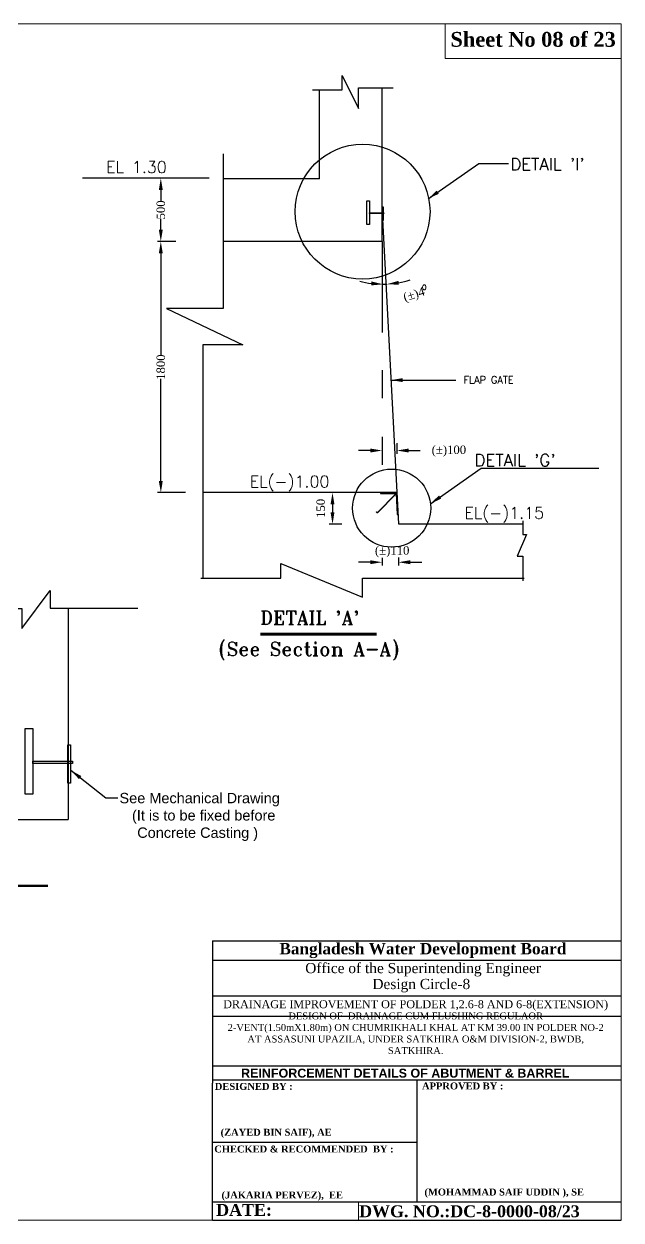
# Model space of a CAD drawing. Extents: x -545075 to 1728153, y -708141 to -305611.
# Drawn here: x 260218 to 277972, y -636426 to -600860 of the extents above; entities that cross this region are included whole.
import ezdxf

# ---------------------------------------------------------------- set-up
doc = ezdxf.new("R2010")
doc.units = 0
doc.header["$MEASUREMENT"] = 0
doc.layers.get('0').update_dxf_attribs({"linetype": 'CONTINUOUS'})
doc.layers.get('DEFPOINTS').update_dxf_attribs({"linetype": 'CONTINUOUS'})
doc.layers.add('Left Bank Profile', color=7, linetype='CONTINUOUS', lineweight=25)
doc.layers.add('LINE', color=7, linetype='CONTINUOUS')
doc.layers.add('TEXT', color=7, linetype='CONTINUOUS')
doc.styles.add('Arial-200', font='arial.ttf')
doc.styles.add('BIG', font='ROMANT.SHX')
doc.styles.get("Standard").update_dxf_attribs({"font": 'times.ttf', "height": 250})
doc.dimstyles.new('3', dxfattribs={"dimtxt": 225, "dimasz": 350, "dimexe": 100, "dimexo": 25, "dimgap": 9, "dimtad": 0, "dimdec": 0, "dimzin": 0, "dimdsep": 46, "dimtxsty": 'Standard', "dimcen": 0, "dimclrt": 256, "dimadec": 0, "dimazin": 0, "dimtfac": 1, "dimtdec": 0, "dimtofl": 0, "dimtmove": 2, "dimatfit": 3, "dimfxl": 1, "dimtolj": 1, "dimtzin": 0, "dimarcsym": 0})

# ---------------------------------------------------------------- blocks, each defined once
blk = doc.blocks.new('*D228')
at = {"layer": 'DEFPOINTS', "color": 0, "lineweight": -2}
for p in [(264755, -607332), (264288, -614797), (265043, -614797)]:
    blk.add_point(p, dxfattribs=at)
at = {"layer": 'LINE', "color": 0, "lineweight": -2}
for p, q in [((264730, -607332), (264188, -607332)), ((264288, -607682), (264288, -610715)), ((264288, -614447), (264288, -611415)), ((265018, -614797), (264188, -614797))]:
    blk.add_line(p, q, dxfattribs=at)
for points in [[(264229, -607682), (264346, -607682), (264288, -607332)], [(264229, -614447), (264346, -614447), (264288, -614797)]]:
    blk.add_solid(points, dxfattribs=at)
at = {"layer": 'LINE', "insert": (264288, -611065), "char_height": 250, "attachment_point": 5, "rotation": 90}
blk.add_mtext('\\A1;1800', dxfattribs=at)
blk = doc.blocks.new('*D229')
at = {"layer": 'DEFPOINTS', "color": 0, "lineweight": -2}
for p in [(270498, -614797), (269393, -615731), (269691, -615731)]:
    blk.add_point(p, dxfattribs=at)
at = {"layer": 'LINE', "color": 0, "lineweight": -2}
for p, q in [((270473, -614797), (269293, -614797)), ((269393, -615147), (269393, -615381)), ((269666, -615731), (269293, -615731))]:
    blk.add_line(p, q, dxfattribs=at)
for points in [[(269334, -615147), (269451, -615147), (269393, -614797)], [(269334, -615381), (269451, -615381), (269393, -615731)]]:
    blk.add_solid(points, dxfattribs=at)
at = {"layer": 'LINE', "insert": (269043, -615264), "char_height": 250, "attachment_point": 5, "rotation": 90}
blk.add_mtext('\\A1;150', dxfattribs=at)
blk = doc.blocks.new('*D230')
at = {"layer": 'DEFPOINTS', "color": 0, "lineweight": -2}
for p in [(270867, -616708), (271353, -616699), (271353, -616866)]:
    blk.add_point(p, dxfattribs=at)
at = {"layer": 'LINE', "color": 0, "lineweight": -2}
for p, q in [((270517, -616866), (270167, -616866)), ((270867, -616733), (270867, -616966)), ((271353, -616724), (271353, -616966)), ((271703, -616866), (272053, -616866))]:
    blk.add_line(p, q, dxfattribs=at)
for points in [[(270517, -616807), (270517, -616924), (270867, -616866)], [(271703, -616807), (271703, -616924), (271353, -616866)]]:
    blk.add_solid(points, dxfattribs=at)
at = {"layer": 'LINE', "insert": (271166, -616555), "char_height": 250, "attachment_point": 5}
blk.add_mtext('\\A1;{\\fTimes New Roman|b0|i0|c0|p18;(%%P)110}', dxfattribs=at)
blk = doc.blocks.new('*D231')
at = {"layer": 'DEFPOINTS', "color": 0, "lineweight": -2}
for p in [(270895, -606047), (270895, -607332), (270934, -608600), (270895, -614797), (271336, -615731)]:
    blk.add_point(p, dxfattribs=at)
at = {"layer": 'LINE', "color": 0, "lineweight": -2}
for start, end in [(254.2821, 262.1411), (280.4612, 288.3202), (270, 272.6023)]:
    blk.add_arc((270895, -606047), 2554, start, end, dxfattribs=at)
for points in [[(270550, -608518), (270542, -608635), (270895, -608601)], [(271366, -608616), (271353, -608500), (271011, -608598)]]:
    blk.add_solid(points, dxfattribs=at)
at = {"layer": 'LINE', "insert": (271826, -608937), "char_height": 250, "attachment_point": 5, "rotation": 17.8496}
blk.add_mtext('\\A1;(%%P)4', dxfattribs=at)
blk = doc.blocks.new('*D232')
at = {"layer": 'DEFPOINTS', "color": 0, "lineweight": -2}
for p in [(270867, -613426), (271303, -613298), (271303, -613544)]:
    blk.add_point(p, dxfattribs=at)
at = {"layer": 'LINE', "color": 0, "lineweight": -2}
for p, q in [((270867, -613451), (270867, -613644)), ((271303, -613323), (271303, -613644)), ((270517, -613544), (270167, -613544)), ((271653, -613544), (272003, -613544))]:
    blk.add_line(p, q, dxfattribs=at)
for points in [[(270517, -613486), (270517, -613603), (270867, -613544)], [(271653, -613486), (271653, -613603), (271303, -613544)]]:
    blk.add_solid(points, dxfattribs=at)
at = {"layer": 'LINE', "insert": (272853, -613563), "char_height": 250, "attachment_point": 5}
blk.add_mtext('\\A1;{\\fTimes New Roman|b0|i0|c0|p18;(%%P)100}', dxfattribs=at)
blk = doc.blocks.new('*D233')
at = {"layer": 'DEFPOINTS', "color": 0, "lineweight": -2}
for p in [(265373, -605447), (264288, -607332), (264755, -607332)]:
    blk.add_point(p, dxfattribs=at)
at = {"layer": 'LINE', "color": 0, "lineweight": -2}
for p, q in [((265348, -605447), (264188, -605447)), ((264288, -605797), (264288, -606119)), ((264288, -606982), (264288, -606660)), ((264730, -607332), (264188, -607332))]:
    blk.add_line(p, q, dxfattribs=at)
for points in [[(264229, -605797), (264346, -605797), (264288, -605447)], [(264229, -606982), (264346, -606982), (264288, -607332)]]:
    blk.add_solid(points, dxfattribs=at)
at = {"layer": 'LINE', "insert": (264288, -606390), "char_height": 250, "attachment_point": 5, "rotation": 90}
blk.add_mtext('\\A1;500', dxfattribs=at)

msp = doc.modelspace()

# ---------------------------------------------------------------- linework, layer by layer
for p in [(261529.278, -618227.347), (255213.511, -624520.335)]:
    msp.add_line(p, (261529.278, -624520.335))
at = {"color": 7, "linetype": 'ByBlock', "lineweight": 20}
msp.add_lwpolyline([(227676.672, -636426), (227676.672, -600860.018), (277972, -600860.018), (277972, -636426), (227676.672, -636426)], close=True, dxfattribs=at)
at = {"layer": 'Left Bank Profile'}
msp.add_lwpolyline([(265828.623, -636426), (277972, -636426)], dxfattribs=at)
msp.add_lwpolyline([(265828.623, -636426), (277972, -636426)], dxfattribs=at)
at = {"layer": 'LINE'}
for p, q in [((269679.76, -602817.112), (269679.76, -602389.486)), ((269679.76, -602389.486), (270163.666, -603371.945)), ((268796.68, -602817.112), (269679.76, -602817.112)), ((269001.201, -605466.22), (269001.201, -602817.112)), ((270163.666, -603371.945), (270163.666, -602760.901)), ((270163.666, -602760.901), (271193.764, -602760.901)), ((270867.441, -607332.46), (270867.441, -602760.901)), ((266138.795, -604719.196), (266138.795, -609318.342)), ((265723.533, -605447.102), (261960.266, -605447.102)), ((269001.201, -605466.22), (266138.795, -605466.22)), ((270867.441, -606474.288), (271352.417, -615728.189)), ((270867.441, -607332.46), (266138.795, -607332.46)), ((270867.441, -607332.46), (270867.441, -609855.139)), ((270867.441, -607332.46), (270867.441, -610036.122)), ((266138.795, -609318.342), (264457.209, -609318.342)), ((264457.209, -609318.342), (266731.334, -610405.786)), ((266731.334, -610405.786), (265533.732, -610405.786)), ((265533.732, -610405.786), (265533.732, -617334.857)), ((270867.441, -611151.335), (270867.441, -611988.332)), ((270867.441, -613135.592), (270867.441, -613972.59)), ((270867.441, -614797.42), (265533.732, -614797.42)), ((271303.637, -614797.42), (265533.732, -614797.42)), ((271281.673, -614819.623), (270732.638, -615386.005)), ((271282.258, -614830.778), (270733.223, -615397.159)), ((270817.994, -614797.42), (270817.994, -614819.623)), ((270817.994, -614819.623), (271281.673, -614819.623)), ((270867.441, -614797.42), (271303.637, -614797.42)), ((271281.673, -614819.623), (271314.662, -615449.082)), ((271314.662, -615449.082), (271337.791, -615449.103)), ((271352.417, -615728.189), (275053.564, -615728.847)), ((265828.623, -628126.516), (277972, -628126.516)), ((265828.623, -628126.516), (265828.623, -632350.806)), ((265828.623, -628702.262), (277972, -628702.262)), ((265828.623, -629753.862), (277972, -629753.862)), ((265828.623, -630363.672), (277972, -630363.672)), ((265828.623, -631837.162), (277972, -631837.162)), ((265828.623, -632254.258), (277972, -632254.258)), ((265828.623, -636426), (265828.623, -632350.806)), ((271900.311, -632254.258), (271900.311, -635887.116)), ((265828.623, -634114.263), (271900.311, -634114.263)), ((265828.623, -635887.116), (277972, -635887.116)), ((268107.04, -635887.116), (277972, -635887.116)), ((268107.04, -635887.116), (277972, -635887.116)), ((268107.04, -635887.116), (277972, -635887.116))]:
    msp.add_line(p, q, dxfattribs=at)
at = {"layer": 'LINE', "ltscale": 5}
for p, q in [((267859.627, -617334.857), (267859.627, -616904.562)), ((267859.627, -616904.562), (270285.664, -617901.032)), ((265478.943, -617334.857), (267859.627, -617334.857)), ((270285.664, -617901.032), (270285.664, -617334.857)), ((270285.664, -617334.857), (275092.385, -617334.857))]:
    msp.add_line(p, q, dxfattribs=at)
at = {"layer": 'LINE', "lineweight": 9}
msp.add_line((277972, -628126.516), (277972, -636426), dxfattribs=at)
at = {"layer": 'LINE', "color": 7, "lineweight": 9}
for p, q in [((270168.746, -635887.116), (270168.746, -636426)), ((277972, -636426), (266232.699, -636426)), ((275466.845, -636426), (276287.833, -636426))]:
    msp.add_line(p, q, dxfattribs=at)
at = {"layer": 'LINE', "lineweight": 9}
msp.add_lwpolyline([(277972, -600860.018), (272740.104, -600860.018), (272740.104, -601886.307), (277972, -601886.307)], close=True, dxfattribs=at)
at = {"layer": 'LINE'}
for points in [[(270411.959, -606121.995), (270491.421, -606121.995), (270491.421, -606826.581), (270411.959, -606826.581)], [(270867.441, -606299.248), (270895.471, -606299.248), (270895.471, -606709.033), (270867.441, -606709.033)], [(270491.421, -606474.288), (270916.711, -606474.288), (270916.711, -606497.121), (270491.421, -606497.121)], [(260258.079, -621805.691), (260478.807, -621805.691), (260478.807, -623762.875), (260258.079, -623762.875)], [(261523.306, -622298.059), (261601.169, -622298.059), (261601.169, -623436.351), (261523.306, -623436.351)], [(260478.807, -622784.283), (261660.169, -622784.283), (261660.169, -622847.707), (260478.807, -622847.707)]]:
    msp.add_lwpolyline(points, close=True, dxfattribs=at)
for points in [[(270733.223, -615397.159), (270717.632, -615396.068), (270702.452, -615381.924), (270704.985, -615370.304), (270709.288, -615362.978), (270714.345, -615365.146)], [(270732.638, -615386.005), (270716.921, -615389.325), (270709.193, -615378.521), (270714.345, -615365.146)], [(257581.23, -618239.195), (260151.978, -618239.195), (260151.978, -618837.272), (260995.695, -617711.254), (260995.695, -618227.347), (263608.094, -618227.347)]]:
    msp.add_lwpolyline(points, dxfattribs=at)
at = {"layer": 'LINE', "ltscale": 5}
msp.add_lwpolyline([(275053.564, -615639.067), (275053.564, -616038.04), (275164.173, -616038.04), (274878.196, -616685.23), (275053.564, -616685.23), (275053.564, -617416.539)], dxfattribs=at)
at = {"layer": 'LINE'}
for points, const_width in [([(267244.235, -619008.117), (270702.812, -619008.117)], 86.4), ([(255724.938, -626487.914), (260928.938, -626487.914)], 72)]:
    msp.add_lwpolyline(points, dxfattribs=dict(at, const_width=const_width))
for centre, radius in [((270286.632, -606440.889), 2004.729), ((271150.626, -615256.527), 1160.704)]:
    msp.add_circle(centre, radius, dxfattribs=at)

# ---------------------------------------------------------------- texts
at = {"color": 0, "linetype": 'ByBlock', "lineweight": -2, "insert": (266673.406, -632193.789), "char_height": 266.00205, "width": 14341.23348, "attachment_point": 7, "style": 'Arial-200'}
msp.add_mtext('{\\fArial|b1|i0|c0|p34;REINFORCEMENT DETAILS OF ABUTMENT & BARREL}', dxfattribs=at)
at = {"layer": 'LINE', "style": 'BIG'}
for s, height, p in [('FLAP GATE', 211.848, (273287.135, -611548.787)), ("DETAIL 'A'", 403.2, (267244.235, -618718.957)), ('(See Section A-A)', 403.2, (266002.192, -619647.323))]:
    msp.add_text(s, height=height, dxfattribs=at).set_placement(p)
at = {"layer": 'LINE', "color": 7, "lineweight": 9}
for s, insert, char_height, width, attachment_point in [('{\\fTimes New Roman|b1|i0|c0|p18;Sheet No 08 of 23}', (272897.808, -601098.568), 440.61077, 15826.59583, 1), ('\\A1;{\\fArial|b0|i0|c0|p34; See Mechanical Drawing\\P   (It is to be fixed before Concrete Casting )}', (265383.223, -625153.642), 308.52988, 5619.22413, 8), ('{\\fTimes New Roman|b1|i0|c0|p18;Bangladesh Water Development Board}', (267814.703, -628186.578), 338.3123, 12152.06803, 1), ('{\\fTimes New Roman|b0|i0|c0|p18;Office of the Superintending Engineer}', (268581.501, -628781.472), 302.75705, 10874.93476, 1), ('{\\fTimes New Roman|b0|i0|c0|p18;Design Circle-8}', (270578.61, -629254.901), 302.75705, 10874.93476, 1), ('{\\fTimes New Roman Greek|b0|i0|c0|p18;\\C256;DRAINAGE IMPROVEMENT OF POLDER 1,2.6-8 AND 6-8(EXTENSION)}', (271865.765, -630203.174), 238, 11839.18752, 8), ('{\\fTimes New Roman Greek|b0|i0|c0|p18;\\C256;DESIGN OF  DRAINAGE CUM FLUSHING REGULAOR\\P2-VENT(1.50mX1.80m) ON CHUMRIKHALI KHAL AT KM 39.00 IN POLDER NO-2 AT ASSASUNI UPAZILA, UNDER SATKHIRA O&M DIVISION-2, BWDB, SATKHIRA.}', (271865.765, -631493.008), 205.957175, 11461.93023, 8)]:
    msp.add_mtext(s, dxfattribs=dict(at, insert=insert, char_height=char_height, width=width, attachment_point=attachment_point))
at = {"layer": 'LINE', "color": 7, "lineweight": 9, "attachment_point": 1}
for s, insert, char_height in [('{\\fTimes New Roman|b1|i0|c0|p18;DESIGNED BY :}', (265893.745, -632348.515), 205.95718), ('{\\fTimes New Roman|b1|i0|c0|p18;APPROVED BY :}', (272054.232, -632335.185), 205.95718), ('{\\fTimes New Roman|b1|i0|c0|p18;\\C0;(ZAYED BIN SAIF), AE}', (266066.385, -633711.553), 205.95718), ('{\\fTimes New Roman|b1|i0|c0|p18;CHECKED & RECOMMENDED  BY :}', (265876.816, -634209.816), 205.95718), ('{\\fTimes New Roman|b1|i0|c0|p18;\\C0;(MOHAMMAD SAIF UDDIN ), SE}', (272126.717, -635489.07), 205.95718), ('{\\fTimes New Roman|b1|i0|c0|p18;\\C0;(JAKARIA PERVEZ),  EE  }', (266093.408, -635576.832), 205.95718), ('{\\fTimes New Roman|b1|i0|c0|p18;DATE:}', (265932.956, -635947.223), 352.89247), (' {\\fTimes New Roman|b1|i0|c0|p18;DWG. NO.:DC-8-0000-08/23}', (270050.783, -635987.221), 352.89247)]:
    msp.add_mtext(s, dxfattribs=dict(at, insert=insert, char_height=char_height))
at = {"layer": 'TEXT', "color": 0, "style": 'BIG'}
for s, height, p in [('EL 1.30', 345.6, (262658.434, -605289.521)), ("DETAIL 'I'", 360, (274680.063, -605212.493)), ('O', 144, (272054.338, -608762.505)), ("DETAIL 'G'", 360, (273614.059, -614014.022)), ('EL(-)1.00', 345.6, (266931.672, -614639.839)), ('EL(-)1.15', 345.6, (273313.402, -615570.944))]:
    msp.add_text(s, height=height, dxfattribs=at).set_placement(p)

# ---------------------------------------------------------------- dimensions: what is measured, and where the dimension line sits
at = {"layer": 'LINE'}
for base, p1, p2, text, override, picture, middle in [((264287.595, -607332.46), (265372.858, -605447.102), (264755.227, -607332.46), '500', {"dimclrd": 0, "dimclre": 0}, '*D233', (264287.595, -606389.781)), ((264287.595, -614797.42), (264755.227, -607332.46), (265043.246, -614797.42), '1800', {"dimclrd": 0, "dimclre": 0}, '*D228', (264287.595, -611064.94)), ((269392.515, -615730.54), (270497.847, -614797.42), (269690.74, -615730.54), '150', {"dimfxl": 700}, '*D229', (269042.515, -615263.98))]:
    dim = msp.add_linear_dim(base=base, p1=p1, p2=p2, angle=90, text=text, dimstyle='3', override=override, dxfattribs=at)
    dim.commit()
    dim.dimension.update_dxf_attribs({"geometry": picture, "text_midpoint": middle})
dim = msp.add_angular_dim_2l(base=(270934.132, -608600.284), line1=((270895.471, -606046.889), (271335.596, -615730.54)), line2=((270895.471, -607332.46), (270895.471, -614797.42)), text='(%%P)4', dimstyle='3', override={"dimfxl": 700}, dxfattribs=at)
dim.commit()
dim.dimension.update_dxf_attribs({"geometry": '*D231', "text_midpoint": (271826.142, -608936.996), "dimtype": 162})
for base, p1, p2, text, picture, middle in [((271303.04, -613544.172), (270867.441, -613426.127), (271303.04, -613297.553), '{\\fTimes New Roman|b0|i0|c0|p18;(%%P)100}', '*D232', (272852.972, -613562.792)), ((271352.54, -616865.667), (270867.441, -616707.804), (271352.54, -616698.529), '{\\fTimes New Roman|b0|i0|c0|p18;(%%P)110}', '*D230', (271165.777, -616555.305))]:
    dim = msp.add_linear_dim(base=base, p1=p1, p2=p2, text=text, dimstyle='3', override={"dimfxl": 700}, dxfattribs=at)
    dim.commit()
    dim.dimension.update_dxf_attribs({"geometry": picture, "text_midpoint": middle, "dimtype": 160})

# ---------------------------------------------------------------- leaders
for points, override in [([(272232.594, -606062.381), (273743.893, -605008.406), (274626.447, -605008.088)], {"dimclrd": 0, "dimclre": 0}), ([(271128.268, -611451.165), (273061.142, -611451.165)], {"dimclrd": 0, "dimclre": 0}), ([(272304.066, -615126.868), (273815.366, -614072.892), (277314.179, -614071.635)], {"dimclrd": 0, "dimclre": 0}), ([(261615.866, -623053.128), (262649.37, -623868.957), (263005.227, -623868.957)], {"dimgap": 9, "dimtad": 0, "dimfxl": 700})]:
    msp.add_leader(points, dimstyle='3', override=override, dxfattribs=at)

doc.saveas('drawing.dxf')
